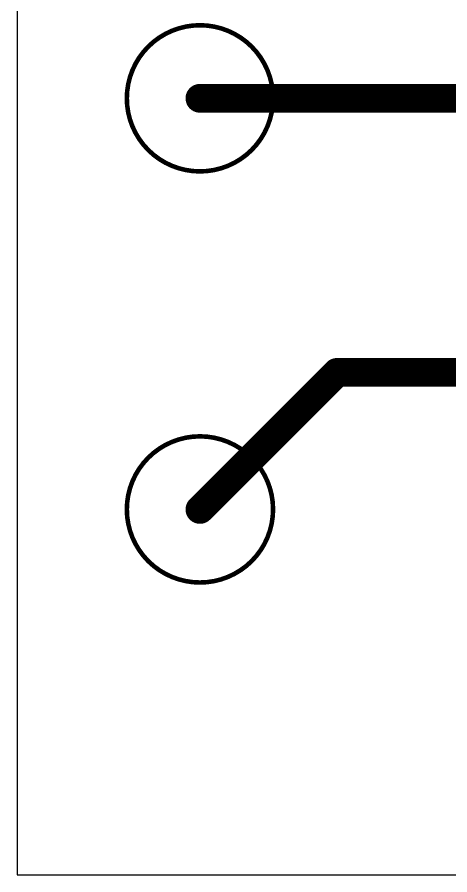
# Model space of a CAD drawing. Extents: x 5 to 105, y 20 to 66.
# Drawn here: x 5.08 to 17.11, y 20.32 to 44.17 of the extents above; entities that cross this region are included whole.
import ezdxf

# ---------------------------------------------------------------- set-up
doc = ezdxf.new("R2010")
doc.units = 0
for name, color, linetype in [('1', 12, 'CONTINUOUS'), ('20', 31, 'CONTINUOUS'), ('5', 83, 'CONTINUOUS')]:
    doc.layers.add(name, color=color, linetype=linetype)

msp = doc.modelspace()

# ---------------------------------------------------------------- linework, layer by layer
at = {"layer": '1', "const_width": 0.127}
for points in [[(10.16, 39.878, 1), (10.16, 43.942, 1), (10.16, 39.878)], [(10.16, 28.448, 1), (10.16, 32.512, 1), (10.16, 28.448)]]:
    msp.add_lwpolyline(points, format="xyb", dxfattribs=at)
at = {"layer": '20'}
for p, q in [((5.08, 66.04), (5.08, 20.32)), ((5.08, 20.32), (105.39, 20.32))]:
    msp.add_line(p, q, dxfattribs=at)
at = {"layer": '5', "const_width": 0.8}
for points in [[(10.16, 41.91), (20.3, 41.91)], [(10.16, 30.48), (13.97, 34.29)], [(13.97, 34.29), (20.3, 34.29)]]:
    msp.add_lwpolyline(points, dxfattribs=at)
at = {"layer": '5', "const_width": 0.4}
for points in [[(10.16, 42.11, 1), (10.16, 41.71)], [(13.97, 34.49, 1), (13.97, 34.09)], [(14.1114, 34.1486, 1), (13.8286, 34.4314)], [(10.0186, 30.6214, 1), (10.3014, 30.3386)]]:
    msp.add_lwpolyline(points, format="xyb", dxfattribs=at)

doc.saveas('drawing.dxf')
